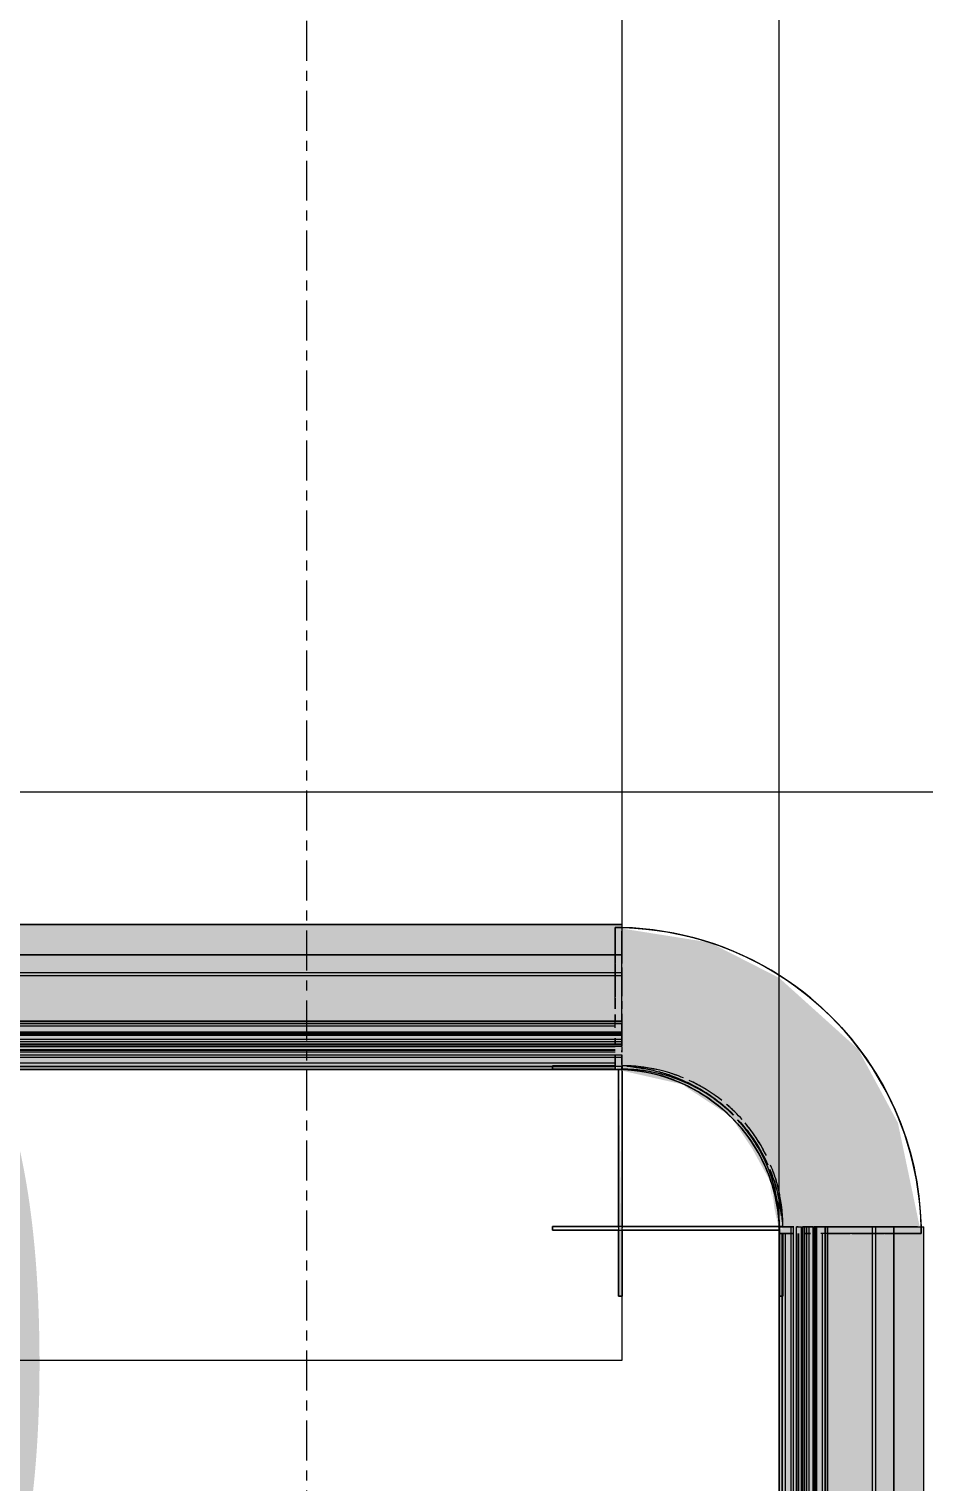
# Model space of a CAD drawing. Header units: millimetres. Extents: x -22227 to 20164, y 15335 to 61747.
# Drawn here: x -4586.8 to -4302.6, y 57240.5 to 57701.8 of the extents above; entities that cross this region are included whole.
import ezdxf

# ---------------------------------------------------------------- set-up
doc = ezdxf.new("R2010")
doc.units = ezdxf.units.MM
doc.linetypes.add('Grid Line', pattern=[22.225, 12.7, -3.175, 3.175, -3.175])
for name, color, linetype, lineweight in [('A-ANNO-DIMS', 7, 'Continuous', 9), ('A-ANNO-DIMS-170', 7, 'Continuous', 9), ('A-GENM', 7, 'Continuous', 5), ('A-WALL', 7, 'Continuous', 9), ('S-GRID', 7, 'Continuous', 9)]:
    doc.layers.add(name, color=color, linetype=linetype, lineweight=lineweight)
doc.styles.add('Arial_4', font='arial.ttf', dxfattribs={"width": 0.8, "height": 255})
doc.dimstyles.new('AK_DIM_2_0_Arial_đỏ', dxfattribs={"dimscale": 304.8, "dimtxt": 260.166147, "dimasz": 0.278871, "dimexe": 0.278871, "dimexo": 0.278871, "dimgap": 0.055774, "dimtad": 1, "dimdec": 0, "dimzin": 0, "dimdsep": 46, "dimtxsty": 'Arial_4', "dimblk1": 'OBLIQUE', "dimblk2": 'OBLIQUE', "dimsah": 1, "dimcen": 0.09, "dimadec": 0, "dimazin": 0, "dimtfac": 1, "dimtdec": 4, "dimtix": 1, "dimtmove": 0, "dimatfit": 3, "dimfxl": 1, "dimtvp": 1, "dimtolj": 1, "dimtzin": 0, "dimarcsym": 2})

# ---------------------------------------------------------------- blocks, each defined once
blk = doc.blocks.new('AK-SGS-M3-A_rvt-1-MẶT BẰNG BỐ TRÍ THIẾT BỊ')
at = {"layer": 'A-WALL', "color": 253, "true_color": 0xaaaaaa}
for p, q in [((-4398.59, 58116.94), (-4398.59, 57417.44)), ((-4348.59, 57400.54), (-4348.59, 58116.94)), ((-4398.59, 57371.12), (-4398.59, 57279)), ((-4398.59, 57279), (-4833.59, 57279))]:
    blk.add_line(p, q, dxfattribs=at)
at = {"layer": 'A-WALL', "color": 254, "true_color": 0xcccccc}
for p, q in [((-4398.59, 58116.94), (-4398.59, 57417.44)), ((-4348.59, 57400.54), (-4348.59, 58116.94)), ((-4398.59, 57299.44), (-4398.59, 57279)), ((-4398.59, 57279), (-4833.59, 57279))]:
    blk.add_line(p, q, dxfattribs=at)
at = {"layer": 'A-WALL', "color": 254, "true_color": 0xd6d6d6}
for p, q in [((-4398.59, 57415.36), (-4398.59, 57405.1)), ((-4398.59, 57403.79), (-4398.59, 57394.76)), ((-4398.59, 57393.15), (-4398.59, 57390.88)), ((-4398.59, 57389.13), (-4398.59, 57386.83)), ((-4398.59, 57376.1), (-4398.59, 57373.13)), ((-4348.59, 55997.85), (-4348.59, 57319.84))]:
    blk.add_line(p, q, dxfattribs=at)
at = {"layer": 'A-WALL', "color": 254, "true_color": 0xeaeaea}
for p, q in [((-4398.59, 57415.36), (-4398.59, 57405.79)), ((-4348.59, 55997.85), (-4348.59, 57319.84))]:
    blk.add_line(p, q, dxfattribs=at)
at = {"layer": 'A-WALL', "color": 7, "true_color": 0xf0f0f0}
for p, q in [((-4398.59, 57401.14), (-4398.59, 57395.19)), ((-4398.59, 57393.15), (-4398.59, 57390.88)), ((-4398.59, 57389.13), (-4398.59, 57386.83))]:
    blk.add_line(p, q, dxfattribs=at)
at = {"layer": 'A-WALL', "color": 9, "true_color": 0xc6c6c6}
for p, q in [((-4348.59, 57339.17), (-4348.59, 57398.62)), ((-4348.59, 57321.44), (-4348.59, 57337.43))]:
    blk.add_line(p, q, dxfattribs=at)
at = {"layer": 'A-WALL', "color": 254, "true_color": 0xe2e2e2}
for p, q in [((-4348.59, 57390.88), (-4348.59, 57398.62)), ((-4348.59, 57382.89), (-4348.59, 57390.61)), ((-4348.59, 57370.67), (-4348.59, 57382.19)), ((-4348.59, 57366.81), (-4348.59, 57369.12)), ((-4348.59, 57354.65), (-4348.59, 57364.21)), ((-4348.59, 57351.87), (-4348.59, 57354.43)), ((-4348.59, 57340.73), (-4348.59, 57350.66)), ((-4348.59, 57327.57), (-4348.59, 57332.74))]:
    blk.add_line(p, q, dxfattribs=at)
at = {"layer": 'A-WALL', "color": 254, "true_color": 0xe0e0e0}
blk.add_line((-4398.59, 57381.7), (-4398.59, 57379.53), dxfattribs=at)
at = {"layer": 'A-WALL', "color": 254, "true_color": 0xdadada}
for p, q in [((-4398.59, 57371.12), (-4398.59, 57321.2)), ((-4398.59, 57320.44), (-4398.59, 57299.44))]:
    blk.add_line(p, q, dxfattribs=at)
at = {"layer": 'A-WALL', "color": 254, "true_color": 0xe7e7e7}
blk.add_line((-4348.59, 57324.87), (-4348.59, 57326.97), dxfattribs=at)
blk = doc.blocks.new('AK_ThanhNoiGocVuong - Thanh nhôm trục góc ngoài-V79-MẶT BẰNG BỐ TRÍ THIẾT BỊ')
at = {"layer": 'A-GENM', "true_color": 0xf0f0f0, "transparency": 33554534}
for points in [[(0, -22.1), (-0.94, 51.1), (-1.1, 49.78), (-1.1, -22.1)], [(50.78, 0), (50.97, 0.67), (45.04, 22.81), (32.31, 38.69), (17.96, 47.53), (20.14, 45.52), (36.45, 33.72), (47.18, 14.15), (50, 0)], [(50, -22.1), (51.1, -22.1), (49.56, 0), (50, -1.1), (50, -19.79)]]:
    blk.add_hatch(color=7, dxfattribs=at).paths.add_polyline_path(points)
at = {"layer": 'A-GENM', "color": 254, "true_color": 0xd6d6d6}
for p, q in [((-2.2, 51.1), (-22.1, 51.1)), ((-22.1, 51.1), (-22.1, 50)), ((0, 51.1), (0, 50)), ((-22.1, 50), (-2.2, 50)), ((50, 0), (51.1, 0)), ((50, -2.2), (50, -22.1)), ((51.1, -22.1), (51.1, -2.2)), ((50, -22.1), (51.1, -22.1))]:
    blk.add_line(p, q, dxfattribs=at)
at = {"layer": 'A-GENM', "color": 7, "true_color": 0xf2f2f2}
for p, q in [((-22.1, 50), (-22.1, 51.1)), ((-2.2, 50), (-22.1, 50)), ((50, -22.1), (50, -2.2)), ((51.1, -22.1), (50, -22.1))]:
    blk.add_line(p, q, dxfattribs=at)
at = {"layer": 'A-GENM', "color": 7, "true_color": 0xf6f6f6}
for p, q in [((-22.1, 51.1), (-2.2, 51.1)), ((51.1, -2.2), (51.1, -22.1))]:
    blk.add_line(p, q, dxfattribs=at)
at = {"layer": 'A-GENM', "color": 7, "true_color": 0xf4f4f4}
for p, q in [((0, 50), (0, 51.1)), ((51.1, 0), (50, 0))]:
    blk.add_line(p, q, dxfattribs=at)
at = {"layer": 'A-GENM', "color": 253, "true_color": 0xaaaaaa}
for p, q in [((-1.1, 49.78), (-1.1, -22.1)), ((0, -22.1), (0, 49.56)), ((49.56, 0), (-22.1, 0)), ((-22.1, 0), (-22.1, -1.1)), ((-22.1, -1.1), (49.78, -1.1)), ((-1.1, -22.1), (0, -22.1))]:
    blk.add_line(p, q, dxfattribs=at)
at = {"layer": 'A-GENM', "color": 254, "true_color": 0xdcdcdc}
for p, q in [((-1.1, -0.32), (-1.1, 49.78)), ((-22.1, -1.1), (-22.1, 0)), ((-22.1, 0), (-1.1, 0)), ((-1.1, -1.1), (-22.1, -1.1)), ((-1.1, -22.1), (-1.1, -1.1)), ((0, -22.1), (-1.1, -22.1))]:
    blk.add_line(p, q, dxfattribs=at)
at = {"layer": 'A-GENM', "color": 254, "true_color": 0xe8e8e8}
for p, q in [((0, 49.56), (0, -0.34)), ((-0.1, 0), (49.56, 0)), ((49.78, -1.1), (-0.1, -1.1)), ((0, -1.1), (0, -22.1))]:
    blk.add_line(p, q, dxfattribs=at)
at = {"layer": 'A-GENM', "color": 254, "true_color": 0xd6d6d6}
for start, end in [(74.4984, 90), (360, 15.4833)]:
    blk.add_arc((0, 0), 51.1, start, end, dxfattribs=at)
at = {"layer": 'A-GENM', "color": 7, "true_color": 0xededed}
for radius, start, end in [(51.1, 76.988, 89.9757), (50, 75.4939, 80.3081), (51.1, 60, 65.0287), (51.1, 51.9414, 55.2269), (50, 48.4253, 54.3097), (51.1, 45, 49.454), (51.1, 36.5719, 39.3833), (51.1, 30.1876, 35.9681), (51.1, 26.2087, 29.0107), (50, 21.7483, 24.9713), (50, 9.6919, 14.7103), (51.1, 10.3378, 14.9155)]:
    blk.add_arc((0, 0), radius, start, end, dxfattribs=at)
at = {"layer": 'A-GENM', "color": 9, "true_color": 0xc6c6c6}
for radius, start, end in [(50, 78.5056, 90), (51.1, 67.5, 74.4984), (51.1, 51.5807, 65.2886), (51.1, 41.7004, 49.2651), (50, 22.7268, 42.7364), (51.1, 26.9159, 40.1115), (51.1, 15.4833, 22.5), (50, 0, 11.5493)]:
    blk.add_arc((0, 0), radius, start, end, dxfattribs=at)
at = {"layer": 'A-GENM', "color": 7, "true_color": 0xf0f0f0}
for start, end in [(85.7691, 90), (80.8801, 83.7646), (34.8073, 42.3992), (31.383, 34.3203), (0.8804, 9.6919)]:
    blk.add_arc((0, 0), 50, start, end, dxfattribs=at)
at = {"layer": 'A-GENM', "color": 253, "true_color": 0xaaaaaa}
for start, end in [(68.6181, 78.5056), (45, 66.1056), (11.5493, 22.5)]:
    blk.add_arc((0, 0), 50, start, end, dxfattribs=at)
at = {"layer": 'A-GENM', "color": 254, "true_color": 0xe8e8e8}
for radius, start, end in [(51.1, 69.9713, 73.2641), (50, 65.0287, 68.8683), (51.1, 15.5362, 20.0287)]:
    blk.add_arc((0, 0), radius, start, end, dxfattribs=at)
at = {"layer": 'A-GENM', "color": 254, "true_color": 0xe6e6e6}
blk.add_arc((0, 0), 51.1, 360, 10.3378, dxfattribs=at)
blk = doc.blocks.new('AK_BoGocTrong - Thanh nhôm C có chân-1889602-MẶT BẰNG BỐ TRÍ THIẾT BỊ')
at = {"layer": 'A-GENM', "true_color": 0xf0f0f0, "transparency": 33554534}
for points in [[(45, -22), (43.4, 0), (0, 0), (0, -39.24), (0, -460), (45, -459), (45, -39.24)], [(34.85, 0), (31.35, 0), (31.82, -460), (34.85, -459.15), (34.85, -2.1)], [(35.15, 0), (34.5, 0), (35.15, -2.1)], [(38.61, -2.1), (37.43, 0), (35.15, 0), (35.74, -460), (38.61, -459.44), (38.61, -5.01)]]:
    blk.add_hatch(color=7, dxfattribs=at).paths.add_polyline_path(points)
at = {"layer": 'A-GENM', "color": 9, "true_color": 0xc6c6c6}
blk.add_line((0, -413.9), (0, 0), dxfattribs=at)
at = {"layer": 'A-GENM', "color": 254, "true_color": 0xeaeaea}
for p, q in [((9.54, 0), (2.08, 0)), ((11.71, 0), (9.54, 0)), ((9.54, 0), (9.54, -2.1)), ((16.21, 0), (13.74, 0)), ((19.42, 0), (16.38, 0)), ((22.38, 0), (19.42, 0)), ((30.79, 0), (24.45, 0)), ((30.61, 0), (30.61, -2.1)), ((31.35, 0), (31.35, -2.1)), ((35.15, 0), (35.15, -2.1)), ((36.04, 0), (38.06, 0)), ((38.61, -2.1), (38.61, 0)), ((43.63, 0), (41.34, 0)), ((34.17, -413.9), (34.17, -2.1)), ((37.91, -2.1), (37.91, -413.9))]:
    blk.add_line(p, q, dxfattribs=at)
at = {"layer": 'A-GENM', "color": 254, "true_color": 0xe7e7e7}
for p, q in [((2.1, 0), (11.65, 0)), ((13.73, 0), (22.27, 0)), ((24.43, 0), (26.78, 0)), ((28.53, 0), (30.72, 0)), ((43.47, 0), (45, 0))]:
    blk.add_line(p, q, dxfattribs=at)
at = {"layer": 'A-GENM', "color": 7, "true_color": 0xececec}
for p, q in [((30.61, 0), (31.35, 0)), ((34.5, 0), (34.5, -2.1)), ((34.83, 0), (35.15, 0)), ((35.74, 0), (37.91, 0)), ((38.14, 0), (35.74, 0)), ((45, 0), (46, 0)), ((34.85, -2.1), (34.85, -413.9))]:
    blk.add_line(p, q, dxfattribs=at)
at = {"layer": 'A-GENM', "color": 7, "true_color": 0xeeeeee}
for p, q in [((34.85, 0), (34.17, 0)), ((34.85, 0), (34.85, -2.1)), ((46, 0), (44.82, 0)), ((45, 0), (46, 0)), ((46, 0), (45, 0))]:
    blk.add_line(p, q, dxfattribs=at)
at = {"layer": 'A-GENM', "color": 7, "true_color": 0xededed}
for p, q in [((34.17, -2.1), (34.17, 0)), ((34.5, 0), (34.83, 0)), ((37.91, 0), (35.74, 0)), ((38.61, 0), (37.91, 0)), ((37.91, 0), (37.91, -2.1))]:
    blk.add_line(p, q, dxfattribs=at)
at = {"layer": 'A-GENM', "color": 254, "true_color": 0xe2e2e2}
blk.add_line((41.7, 0), (43.47, 0), dxfattribs=at)
at = {"layer": 'A-GENM', "color": 254, "true_color": 0xe0e0e0}
for p, q in [((9.54, -2.1), (9.54, -413.9)), ((30.61, -2.1), (30.61, -413.9)), ((31.35, -2.1), (31.35, -413.9)), ((35.15, -2.1), (35.15, -413.9)), ((38.61, -413.9), (38.61, -2.1)), ((45, -22), (45, -2.1)), ((46, -1.6), (46, -413.9)), ((46, -1.6), (46, -413.9)), ((45, -22), (45, -413.9)), ((45, -22), (45, -413.9))]:
    blk.add_line(p, q, dxfattribs=at)
at = {"layer": 'A-GENM', "color": 254, "true_color": 0xe6e6e6}
for p, q in [((34.5, -2.1), (34.5, -413.9)), ((45, -2.1), (45, -22)), ((45, -2.1), (45, -22))]:
    blk.add_line(p, q, dxfattribs=at)
at = {"layer": 'A-GENM', "color": 254, "true_color": 0xd6d6d6}
for p, q in [((46, -1.6), (46, -413.9)), ((45, -413.9), (45, -22))]:
    blk.add_line(p, q, dxfattribs=at)
blk = doc.blocks.new('AK_BoGocTrong - Thanh nhôm C có chân-1906073-MẶT BẰNG BỐ TRÍ THIẾT BỊ')
at = {"layer": 'A-GENM', "true_color": 0xf0f0f0, "transparency": 33554534}
for points in [[(38.85, 0), (0, 0), (1.23, -1325.19), (45, -1323.59), (43.4, 0), (38.97, 0)], [(34.5, 0), (31.35, 0), (32.79, -1325.19), (34.85, -1325.19), (34.83, 0)], [(35.15, 0), (35.74, -1325.19), (38.61, -1325.19), (37.82, 0), (35.74, 0)]]:
    blk.add_hatch(color=7, dxfattribs=at).paths.add_polyline_path(points)
at = {"layer": 'A-GENM', "color": 254, "true_color": 0xe0e0e0}
for p, q in [((9.54, -2.1), (9.54, -1323.09)), ((30.61, -2.1), (30.61, -1323.09)), ((31.35, -2.1), (31.35, -1323.09)), ((35.15, -2.1), (35.15, -1323.09)), ((38.61, -1323.09), (38.61, -2.1)), ((45, -22), (45, -1303.19)), ((45, -22), (45, -1303.19)), ((45, -1305.5), (45, -1303.19)), ((45, -1323.09), (45, -1307.01)), ((11.65, -1325.19), (2.1, -1325.19)), ((22.5, -1325.19), (13.69, -1325.19)), ((30.72, -1325.19), (24.39, -1325.19)), ((38.06, -1325.19), (36.04, -1325.19))]:
    blk.add_line(p, q, dxfattribs=at)
at = {"layer": 'A-GENM', "color": 254, "true_color": 0xeaeaea}
for p, q in [((34.17, -1323.09), (34.17, -2.1)), ((37.91, -1127.86), (37.91, -1323.09)), ((9.54, -1323.09), (9.54, -1325.19)), ((30.61, -1323.09), (30.61, -1325.19)), ((31.35, -1323.09), (31.35, -1325.19)), ((35.15, -1323.09), (35.15, -1325.19)), ((38.61, -1325.19), (38.61, -1323.09)), ((31.35, -1325.19), (30.61, -1325.19)), ((35.15, -1325.19), (34.83, -1325.19)), ((37.91, -1325.19), (35.74, -1325.19)), ((35.74, -1325.19), (38.14, -1325.19)), ((46, -1325.19), (45, -1325.19))]:
    blk.add_line(p, q, dxfattribs=at)
at = {"layer": 'A-GENM', "color": 254, "true_color": 0xe6e6e6}
for p, q in [((34.5, -2.1), (34.5, -1323.09)), ((45, -1303.19), (45, -1305.5)), ((45, -1303.19), (45, -1305.5)), ((45, -1307.01), (45, -1323.09)), ((45, -1307.01), (45, -1323.09)), ((2.08, -1325.19), (9.54, -1325.19)), ((9.54, -1325.19), (11.71, -1325.19)), ((13.7, -1325.19), (16.21, -1325.19)), ((16.38, -1325.19), (22.64, -1325.19)), ((24.41, -1325.19), (30.79, -1325.19)), ((41.34, -1325.19), (43.62, -1325.19))]:
    blk.add_line(p, q, dxfattribs=at)
at = {"layer": 'A-GENM', "color": 7, "true_color": 0xececec}
for p, q in [((34.85, -2.1), (34.85, -1323.09)), ((34.5, -1323.09), (34.5, -1325.19)), ((34.83, -1325.19), (34.5, -1325.19)), ((35.74, -1325.19), (37.91, -1325.19)), ((37.91, -1325.19), (38.61, -1325.19))]:
    blk.add_line(p, q, dxfattribs=at)
at = {"layer": 'A-GENM', "color": 254, "true_color": 0xe7e7e7}
blk.add_line((46, -1.6), (46, -1323.59), dxfattribs=at)
blk.add_line((46, -1.6), (46, -1323.59), dxfattribs=at)
at = {"layer": 'A-GENM', "color": 254, "true_color": 0xe2e2e2}
blk.add_line((46, -1.6), (46, -1323.59), dxfattribs=at)
at = {"layer": 'A-GENM', "color": 254, "true_color": 0xd6d6d6}
for p, q in [((45, -1303.19), (45, -22)), ((45, -1325.19), (41.7, -1325.19))]:
    blk.add_line(p, q, dxfattribs=at)
at = {"layer": 'A-GENM', "color": 7, "true_color": 0xededed}
for p, q in [((34.17, -1325.19), (34.17, -1323.09)), ((37.91, -1323.09), (37.91, -1325.19)), ((46, -1325.19), (45, -1325.19)), ((45, -1325.19), (46, -1325.19))]:
    blk.add_line(p, q, dxfattribs=at)
at = {"layer": 'A-GENM', "color": 7, "true_color": 0xeeeeee}
for p, q in [((34.85, -1323.09), (34.85, -1325.19)), ((34.17, -1325.19), (34.85, -1325.19)), ((44.82, -1325.19), (46, -1325.19))]:
    blk.add_line(p, q, dxfattribs=at)
blk = doc.blocks.new('AK_BoGocTrongTran - Thanh nhôm C có chân-1889605-MẶT BẰNG BỐ TRÍ THIẾT BỊ')
at = {"layer": 'A-GENM', "true_color": 0xf0f0f0, "transparency": 33554534}
for points in [[(9.54, 0), (0, 0), (0, -460), (9.54, -460), (9.54, -39.24)], [(46, -3.7), (44.08, 0), (9.54, 0), (9.54, -460), (46, -460), (46, -39.24)], [(34.17, 0), (30.61, 0), (30.61, -460), (34.17, -460), (34.17, -39.24)], [(34.85, 0), (34.17, 0), (34.85, -39.24)], [(37.91, 0), (34.5, 0), (34.85, -460), (37.91, -460), (37.91, -39.24)], [(38.61, 0), (37.91, 0), (38.61, -39.24)]]:
    blk.add_hatch(color=7, dxfattribs=at).paths.add_polyline_path(points)
at = {"layer": 'A-GENM', "color": 253, "true_color": 0xaaaaaa}
for p, q in [((0, 0), (9.54, 0)), ((0, 0), (0, -413.9)), ((30.6, 0), (9.54, 0)), ((9.54, -413.9), (9.54, 0)), ((30.61, 0), (34.17, 0)), ((30.61, -413.9), (30.61, 0)), ((34.17, 0), (34.85, 0)), ((34.17, 0), (34.17, -413.9)), ((34.85, 0), (37.91, 0)), ((34.85, -413.9), (34.85, 0)), ((37.91, 0), (38.61, 0)), ((37.91, -413.9), (37.91, 0)), ((38.61, 0), (38.61, -413.9)), ((44.45, 0), (41.34, 0)), ((46, -413.9), (46, 0)), ((46, -413.9), (46, 0)), ((46, -413.9), (46, 0))]:
    blk.add_line(p, q, dxfattribs=at)
at = {"layer": 'A-GENM', "color": 254, "true_color": 0xd6d6d6}
for p, q in [((2.1, 0), (11.65, 0)), ((13.73, 0), (22.5, 0)), ((24.43, 0), (26.78, 0)), ((28.53, 0), (30.72, 0)), ((34.5, 0), (34.83, 0)), ((41.7, 0), (43.47, 0)), ((46, 0), (44.82, 0)), ((46, 0), (45, 0)), ((45, 0), (46, 0)), ((45, -2.1), (45, -413.9)), ((46, -413.9), (46, -1.6))]:
    blk.add_line(p, q, dxfattribs=at)
at = {"layer": 'A-GENM', "color": 9, "true_color": 0xc6c6c6}
for p, q in [((30.61, 0), (31.35, 0)), ((34.17, 0), (31.35, 0)), ((31.35, -413.9), (31.35, 0)), ((34.5, -413.9), (34.5, 0)), ((34.83, 0), (35.15, 0)), ((37.91, 0), (35.15, 0)), ((35.15, -413.9), (35.15, 0)), ((38.14, 0), (35.74, 0)), ((45, -413.9), (45, -2.1)), ((45, -413.9), (45, -2.1))]:
    blk.add_line(p, q, dxfattribs=at)
at = {"layer": 'A-GENM', "color": 254, "true_color": 0xe0e0e0}
for p, q in [((36.04, 0), (38.06, 0)), ((43.47, 0), (45, 0)), ((46, 0), (45, 0))]:
    blk.add_line(p, q, dxfattribs=at)
blk = doc.blocks.new('AK_BoGocTrongTran - Thanh nhôm C có chân-1906076-MẶT BẰNG BỐ TRÍ THIẾT BỊ')
at = {"layer": 'A-GENM', "true_color": 0xf0f0f0, "transparency": 33554534}
for points in [[(0, 0), (0, -1325.19), (9.54, -1325.19), (9.54, 0)], [(9.54, 0), (9.54, -1325.19), (46, -1324.39), (44.65, 0), (19.42, 0)], [(34.17, 0), (30.61, 0), (30.61, -1325.19), (34.17, -1325.19), (34.17, -2.1)], [(34.5, 0), (34.85, -1325.19), (37.91, -1325.19), (37.91, 0), (34.85, 0)]]:
    blk.add_hatch(color=7, dxfattribs=at).paths.add_polyline_path(points)
at = {"layer": 'A-GENM', "color": 253, "true_color": 0xaaaaaa}
for p, q in [((0, 0), (0, -1325.19)), ((9.54, -1325.19), (9.54, 0)), ((30.61, -1325.19), (30.61, 0)), ((34.17, 0), (34.17, -1325.19)), ((34.85, -1325.19), (34.85, 0)), ((37.91, -1325.19), (37.91, 0)), ((38.61, 0), (38.61, -1325.19)), ((46, -1322.71), (46, 0)), ((46, -1322.71), (46, 0)), ((46, -1325.19), (46, 0)), ((9.54, -1325.19), (0, -1325.19)), ((9.54, -1325.19), (30.6, -1325.19)), ((34.17, -1325.19), (30.61, -1325.19)), ((34.85, -1325.19), (34.17, -1325.19)), ((37.91, -1325.19), (34.85, -1325.19)), ((38.61, -1325.19), (37.91, -1325.19)), ((41.34, -1325.19), (44.82, -1325.19))]:
    blk.add_line(p, q, dxfattribs=at)
at = {"layer": 'A-GENM', "color": 9, "true_color": 0xc6c6c6}
for p, q in [((31.35, -1325.19), (31.35, 0)), ((34.5, -1325.19), (34.5, 0)), ((35.15, -1325.19), (35.15, 0)), ((45, -1323.09), (45, -2.1)), ((45, -1323.09), (45, -2.1)), ((30.72, -1325.19), (0, -1325.19)), ((31.35, -1325.19), (30.61, -1325.19)), ((30.79, -1325.19), (34.31, -1325.19)), ((31.35, -1325.19), (34.17, -1325.19)), ((35.15, -1325.19), (34.83, -1325.19)), ((35.15, -1325.19), (37.91, -1325.19)), ((35.74, -1325.19), (38.14, -1325.19))]:
    blk.add_line(p, q, dxfattribs=at)
at = {"layer": 'A-GENM', "color": 254, "true_color": 0xd6d6d6}
for p, q in [((46, -1325.19), (46, 0)), ((45, -2.1), (45, -1323.09)), ((34.83, -1325.19), (34.5, -1325.19)), ((45, -1325.19), (41.7, -1325.19)), ((44.82, -1325.19), (46, -1325.19)), ((45, -1325.19), (46, -1325.19)), ((46, -1325.19), (45, -1325.19))]:
    blk.add_line(p, q, dxfattribs=at)
at = {"layer": 'A-GENM', "color": 254, "true_color": 0xe0e0e0}
for p, q in [((38.06, -1325.19), (36.04, -1325.19)), ((45, -1325.19), (46, -1325.19))]:
    blk.add_line(p, q, dxfattribs=at)
blk = doc.blocks.new('AK_MiengBoGocNgoai - Miếng bo góc ngoài-V83-MẶT BẰNG BỐ TRÍ THIẾT BỊ')
at = {"layer": 'A-GENM', "true_color": 0xf0f0f0, "transparency": 33554534}
h = blk.add_hatch(color=7, dxfattribs=at)
h.paths.add_polyline_path([(2.77, -52.2), (45, -52.2), (37.62, -17.02), (24.98, 6.39), (-0.1, 29), (1.53, -52.2), (2.5, -52.2)])
h.paths.add_polyline_path([(-3.91, -30.55), (-4.96, -27.19), (-3.98, -30.44)])
h.paths.add_polyline_path([(-12.24, -16.3), (-17.69, -11.31), (-12.59, -16.03)])
h.paths.add_polyline_path([(-41.62, -1.1), (-45.42, 0.19), (-50.1, 2.71), (-50.1, 44.67), (-52.2, 45), (-50.45, 0.65), (-41.65, -1.1)])
blk.add_hatch(color=7, dxfattribs=at).paths.add_polyline_path([(-0.1, -43.97), (-1.19, 29.56), (-22.16, 40.24), (-50.1, 43.82), (-48.99, 0.9), (-25.18, -5.65), (-18.5, -10.77), (-11.46, -17.47), (-0.6, -36.54), (-0.56, -41.65)])
h = blk.add_hatch(color=7, dxfattribs=at)
h.paths.add_polyline_path([(0.9, -52.2), (0.65, -50.45), (0.06, -52.2)])
h.paths.add_polyline_path([(-3.92, -30.7), (-5.59, -28.04), (-5.7, -28.04)])
h.paths.add_polyline_path([(-40.23, -1.94), (-44.61, -0.51), (-41.65, -1.66)])
h = blk.add_hatch(color=7, dxfattribs=at)
h.paths.add_polyline_path([(-2.1, -41.65), (-2.82, -35.85), (-2.75, -38.4)])
h.paths.add_polyline_path([(-13.55, -16.28), (-18.59, -12.01), (-32.06, -3.57), (-29.71, -5.65), (-13.57, -16.27)])
h = blk.add_hatch(color=7, dxfattribs=at)
h.paths.add_polyline_path([(-0.1, -50), (-1.95, -40.18), (-1.6, -44.18), (-0.33, -50)])
h.paths.add_polyline_path([(-1.95, -40.18), (-3.05, -31.84), (-3.54, -32.22), (-2.1, -39.45)])
h.paths.add_polyline_path([(-13.55, -16.28), (-24.34, -8.06), (-13.64, -16.15)])
h.paths.add_polyline_path([(-3.97, -32.22), (-5.7, -28.04), (-4.88, -30.87)])
at = {"layer": 'A-GENM', "color": 254, "true_color": 0xe6e6e6}
for p, q in [((-52.2, 45), (-52.2, 36.32)), ((-52.2, 36.27), (-52.2, 34.23)), ((-52.2, 33.35), (-52.2, 26.34)), ((-52.2, 26.3), (-52.2, 23.35)), ((-52.2, 22.5), (-52.2, 19.14)), ((-52.2, 17.32), (-52.2, 15.12)), ((-52.2, 4.23), (-52.2, 2.26)), ((2.26, -52.2), (4.25, -52.2)), ((15.12, -52.2), (17.36, -52.2)), ((17.37, -52.2), (22.5, -52.2)), ((23.37, -52.2), (26.34, -52.2)), ((26.35, -52.2), (33.35, -52.2)), ((34.25, -52.2), (45, -52.2))]:
    blk.add_line(p, q, dxfattribs=at)
at = {"layer": 'A-GENM', "color": 254, "true_color": 0xd6d6d6}
for p, q in [((-52.2, 36.32), (-52.2, 45)), ((-52.2, 33.61), (-52.2, 36.27)), ((-52.2, 26.35), (-52.2, 33.34)), ((-52.2, 23), (-52.2, 26.31)), ((-52.2, 19.13), (-52.2, 22.45)), ((-52.2, 15.17), (-52.2, 17.34)), ((-52.2, 2.5), (-52.2, 4.2)), ((4.21, -52.2), (1, -52.2)), ((17.37, -52.2), (15.17, -52.2)), ((22.45, -52.2), (17.38, -52.2)), ((26.35, -52.2), (23, -52.2)), ((33.34, -52.2), (26.36, -52.2)), ((45, -52.2), (33.61, -52.2))]:
    blk.add_line(p, q, dxfattribs=at)
at = {"layer": 'A-GENM', "color": 254, "true_color": 0xeaeaea}
for p, q in [((-52.2, 9.84), (-52.2, 7.75)), ((-52.2, 0), (-52.2, 1)), ((1, -52.2), (0, -52.2)), ((7.75, -52.2), (9.86, -52.2))]:
    blk.add_line(p, q, dxfattribs=at)
at = {"layer": 'A-GENM', "color": 254, "true_color": 0xe0e0e0}
for p, q in [((-52.2, 7.83), (-52.2, 9.84)), ((-52.2, 1), (-52.2, 2.5)), ((9.86, -52.2), (7.83, -52.2))]:
    blk.add_line(p, q, dxfattribs=at)
at = {"layer": 'A-GENM', "color": 7, "true_color": 0xeeeeee}
for p, q in [((-52.2, 1.53), (-52.2, 0)), ((0, -52.2), (1.53, -52.2))]:
    blk.add_line(p, q, dxfattribs=at)
at = {"layer": 'A-GENM', "color": 254, "true_color": 0xe6e6e6}
for start, end in [(88.7415, 90), (360, 1.2585)]:
    blk.add_arc((-52.2, -52.2), 97.2, start, end, dxfattribs=at)
at = {"layer": 'A-GENM', "color": 254, "true_color": 0xd6d6d6}
for start, end in [(88.7415, 90), (1.2585, 57.3432), (360, 1.2585)]:
    blk.add_arc((-52.2, -52.2), 97.2, start, end, dxfattribs=at)
at = {"layer": 'A-GENM', "color": 254, "true_color": 0xe2e2e2}
for radius, start, end in [(97.2, 57.3432, 88.7415), (53.2, 76.5192, 85.9443), (53.2, 67.5, 70.0501), (53.2, 25.5591, 42.6654), (53.2, 6.1117, 13.4808)]:
    blk.add_arc((-52.2, -52.2), radius, start, end, dxfattribs=at)
at = {"layer": 'A-GENM', "color": 254, "true_color": 0xdadada}
for radius, start, end in [(97.2, 57.3432, 88.7415), (52.2, 78.7206, 87.522), (53.2, 70.0501, 74.7424), (53.2, 45, 64.3197), (52.2, 22.5, 45), (53.2, 15.3753, 22.5), (52.2, 2.478, 11.8835)]:
    blk.add_arc((-52.2, -52.2), radius, start, end, dxfattribs=at)
at = {"layer": 'A-GENM', "color": 9, "true_color": 0xc6c6c6}
blk.add_arc((-52.2, -52.2), 97.2, 1.2585, 57.3432, dxfattribs=at)
at = {"layer": 'A-GENM', "color": 254, "true_color": 0xcccccc}
for start, end in [(45, 78.1165), (11.8835, 22.5)]:
    blk.add_arc((-52.2, -52.2), 52.2, start, end, dxfattribs=at)
blk = doc.blocks.new('AK_MiengBoGocNgoai - Miếng bo góc ngoài-V84-MẶT BẰNG BỐ TRÍ THIẾT BỊ')
at = {"layer": 'A-GENM', "true_color": 0xf0f0f0, "transparency": 33554534}
blk.add_hatch(color=7, dxfattribs=at).paths.add_polyline_path([(10.16, 52.2), (45, 52.2), (37.62, 17.02), (24.98, -6.39), (-0.54, -29.22), (-22.16, -40.24), (-52.2, -45), (-51.7, 0.1), (-27.19, 5.65), (-15.29, 15.29), (-3.97, 32.22), (-3.18, 30.45), (-1.6, 44.18), (1.53, 52.2), (7.99, 52.2)])
at = {"layer": 'A-GENM', "color": 9, "true_color": 0xc6c6c6}
for p, q in [((4.25, 52.2), (0, 52.2)), ((17.36, 52.2), (15.12, 52.2)), ((26.34, 52.2), (17.37, 52.2)), ((45, 52.2), (26.35, 52.2)), ((-52.2, 0), (-52.2, -4.23)), ((-52.2, -15.12), (-52.2, -17.32)), ((-52.2, -19.14), (-52.2, -26.3)), ((-52.2, -26.34), (-52.2, -36.27)), ((-52.2, -36.32), (-52.2, -45))]:
    blk.add_line(p, q, dxfattribs=at)
at = {"layer": 'A-GENM', "color": 254, "true_color": 0xe0e0e0}
for p, q in [((0, 52.2), (1, 52.2)), ((7.83, 52.2), (9.86, 52.2)), ((-52.2, -2.5), (-52.2, -1)), ((-52.2, -9.84), (-52.2, -7.83))]:
    blk.add_line(p, q, dxfattribs=at)
at = {"layer": 'A-GENM', "color": 254, "true_color": 0xd6d6d6}
for p, q in [((1, 52.2), (4.21, 52.2)), ((9.86, 52.2), (7.75, 52.2)), ((15.12, 52.2), (13.18, 52.2)), ((15.17, 52.2), (17.37, 52.2)), ((17.38, 52.2), (22.45, 52.2)), ((23, 52.2), (26.35, 52.2)), ((26.36, 52.2), (33.34, 52.2)), ((33.61, 52.2), (45, 52.2)), ((-52.2, -1), (-52.2, 0)), ((-52.2, -4.2), (-52.2, -2.5)), ((-52.2, -7.75), (-52.2, -9.84)), ((-52.2, -13.18), (-52.2, -15.12)), ((-52.2, -17.34), (-52.2, -15.17)), ((-52.2, -22.45), (-52.2, -19.13)), ((-52.2, -26.31), (-52.2, -23)), ((-52.2, -33.34), (-52.2, -26.35)), ((-52.2, -36.27), (-52.2, -33.61)), ((-52.2, -45), (-52.2, -36.32))]:
    blk.add_line(p, q, dxfattribs=at)
at = {"layer": 'A-GENM', "color": 253, "true_color": 0xaaaaaa, "flags": 128}
blk.add_lwpolyline([(-52.2, 0), (-50.11, 0.04), (-48.03, 0.17), (-45.95, 0.38), (-43.88, 0.67), (-41.83, 1.04), (-39.79, 1.5), (-37.77, 2.03), (-35.78, 2.65), (-33.81, 3.35), (-31.87, 4.12), (-29.97, 4.97), (-28.1, 5.9), (-26.26, 6.9), (-24.47, 7.97), (-22.73, 9.12), (-21.03, 10.33), (-19.38, 11.61), (-17.78, 12.96), (-16.24, 14.36), (-14.75, 15.83), (-13.33, 17.36), (-11.97, 18.94), (-10.67, 20.58), (-9.44, 22.26), (-8.28, 24), (-7.18, 25.78), (-6.16, 27.6), (-5.21, 29.46), (-4.34, 31.35), (-3.55, 33.28), (-2.83, 35.25), (-2.19, 37.23), (-1.63, 39.25), (-1.16, 41.28), (-0.76, 43.33), (-0.45, 45.39), (-0.22, 47.47), (-0.07, 49.55), (0, 51.64), (0, 52.2)], dxfattribs=at)
at = {"layer": 'A-GENM', "color": 253, "true_color": 0xaaaaaa}
for radius, start, end in [(52.2, 270, 359.4337), (97.2, 270, 358.7415), (53.2, 337.5, 344.6247), (53.2, 295.6803, 315), (53.2, 285.2576, 289.9499)]:
    blk.add_arc((-52.2, 52.2), radius, start, end, dxfattribs=at)
at = {"layer": 'A-GENM', "color": 9, "true_color": 0xc6c6c6}
for radius, start, end in [(97.2, 358.7415, 0), (97.2, 271.2585, 358.7415), (53.2, 344.6247, 355.9443), (53.2, 317.3346, 335.8221), (53.2, 276.1117, 285.2576), (53.2, 289.9499, 295.6803)]:
    blk.add_arc((-52.2, 52.2), radius, start, end, dxfattribs=at)
at = {"layer": 'A-GENM', "color": 254, "true_color": 0xd6d6d6}
for radius, start, end in [(97.2, 358.7415, 0), (53.2, 270, 272.3209), (97.2, 270, 271.2585)]:
    blk.add_arc((-52.2, 52.2), radius, start, end, dxfattribs=at)
blk = doc.blocks.new('AK_NepV - AK_NepV-1889604-MẶT BẰNG BỐ TRÍ THIẾT BỊ')
at = {"layer": 'A-GENM', "color": 254, "true_color": 0xeaeaea}
for p, q in [((-29.7, 460), (-28.7, 460)), ((-28.7, 460), (-22.75, 460)), ((-20.71, 460), (-18.45, 460)), ((-16.69, 460), (-14.39, 460)), ((-13.62, 457.9), (-13.62, 46.1)), ((-6.15, 460), (-5.29, 460)), ((-2.83, 460), (-1, 460)), ((-1, 460), (0, 460)), ((0, 438), (0, 46.1))]:
    blk.add_line(p, q, dxfattribs=at)
at = {"layer": 'A-GENM', "color": 254, "true_color": 0xe6e6e6}
for p, q in [((-29.7, 460), (-29.7, 457.9)), ((-28.7, 460), (-28.7, 457.9)), ((-7.78, 457.9), (-7.78, 46.1)), ((-5.04, 457.9), (-5.04, 46.1)), ((-3.54, 457.9), (-3.54, 46.1)), ((-2.83, 460), (-2.83, 457.9)), ((-1, 457.9), (-1, 46.1))]:
    blk.add_line(p, q, dxfattribs=at)
at = {"layer": 'A-GENM', "color": 254, "true_color": 0xd6d6d6}
for p, q in [((-29.7, 457.9), (-29.7, 46.1)), ((-28.7, 457.9), (-28.7, 46.1)), ((-6.15, 457.9), (-6.15, 46.1)), ((-5.29, 457.9), (-5.29, 46.1)), ((-4.47, 457.9), (-4.47, 46.1)), ((-2.83, 457.9), (-2.83, 132.52)), ((-1, 457.9), (-1, 46.1))]:
    blk.add_line(p, q, dxfattribs=at)
at = {"layer": 'A-GENM', "color": 7, "true_color": 0xf0f0f0}
for p, q in [((-22.75, 460), (-28.7, 460)), ((-18.45, 460), (-20.71, 460)), ((-14.39, 460), (-16.69, 460)), ((-12.8, 460), (-13.62, 460)), ((-12.8, 457.9), (-12.8, 46.1)), ((-10.69, 457.9), (-10.69, 46.1)), ((-10.31, 460), (-10.31, 457.9)), ((-8.49, 457.9), (-8.49, 46.1)), ((-4.47, 460), (-5.04, 460))]:
    blk.add_line(p, q, dxfattribs=at)
at = {"layer": 'A-GENM', "color": 7, "true_color": 0xededed}
for p, q in [((-13.62, 460), (-13.62, 457.9)), ((-3.54, 460), (-3.54, 457.9))]:
    blk.add_line(p, q, dxfattribs=at)
at = {"layer": 'A-GENM', "color": 7, "true_color": 0xf1f1f1}
for p, q in [((-10.69, 460), (-10.69, 457.9)), ((-10.31, 460), (-8.49, 460)), ((-10.31, 457.9), (-10.31, 276.1)), ((-9.9, 460), (-9.9, 457.9)), ((-9.9, 457.9), (-9.9, 46.1)), ((-8.49, 460), (-8.49, 457.9)), ((-10.31, 275.68), (-10.31, 46.1))]:
    blk.add_line(p, q, dxfattribs=at)
at = {"layer": 'A-GENM', "color": 7, "true_color": 0xeeeeee}
blk.add_line((-10.39, 460), (-10.39, 457.9), dxfattribs=at)
at = {"layer": 'A-GENM', "color": 7, "true_color": 0xececec}
for p, q in [((-10.39, 457.9), (-10.39, 46.1)), ((-7.78, 460), (-7.78, 457.9)), ((-5.29, 460), (-4.47, 460)), ((0, 457.9), (0, 438))]:
    blk.add_line(p, q, dxfattribs=at)
at = {"layer": 'A-GENM', "color": 7, "true_color": 0xf3f3f3}
blk.add_line((0, 438), (0, 457.9), dxfattribs=at)
at = {"layer": 'A-GENM', "color": 7, "true_color": 0xf2f2f2}
blk.add_line((0, 46.1), (0, 438), dxfattribs=at)
blk = doc.blocks.new('AK_NepV - AK_NepV-1906075-MẶT BẰNG BỐ TRÍ THIẾT BỊ')
at = {"layer": 'A-GENM', "color": 254, "true_color": 0xd6d6d6}
for p, q in [((-28.7, 1323.09), (-28.7, 2.1)), ((-6.15, 1323.09), (-6.15, 2.1)), ((-5.29, 1323.09), (-5.29, 2.1)), ((-4.47, 1323.09), (-4.47, 2.1)), ((-2.83, 1323.09), (-2.83, 2.1)), ((-1, 1323.09), (-1, 2.1)), ((-29.7, 552.61), (-29.7, 2.1))]:
    blk.add_line(p, q, dxfattribs=at)
at = {"layer": 'A-GENM', "color": 254, "true_color": 0xeaeaea}
for p, q in [((-13.62, 1323.09), (-13.62, 2.1)), ((0, 1303.19), (0, 22)), ((-4.47, 0), (-5.29, 0)), ((-1, 0), (-2.83, 0)), ((0, 0), (-1, 0))]:
    blk.add_line(p, q, dxfattribs=at)
at = {"layer": 'A-GENM', "color": 7, "true_color": 0xf0f0f0}
for p, q in [((-12.8, 1323.09), (-12.8, 2.1)), ((-10.69, 1323.09), (-10.69, 2.1)), ((-8.49, 1323.09), (-8.49, 2.1)), ((-13.62, 0), (-12.8, 0)), ((-10.31, 2.1), (-10.31, 0))]:
    blk.add_line(p, q, dxfattribs=at)
at = {"layer": 'A-GENM', "color": 7, "true_color": 0xececec}
for p, q in [((-10.39, 1323.09), (-10.39, 2.1)), ((0, 22), (0, 19.69)), ((0, 18.18), (0, 2.1)), ((-7.78, 2.1), (-7.78, 0))]:
    blk.add_line(p, q, dxfattribs=at)
at = {"layer": 'A-GENM', "color": 7, "true_color": 0xf1f1f1}
for p, q in [((-10.31, 1323.09), (-10.31, 2.1)), ((-9.9, 1323.09), (-9.9, 2.1)), ((-10.69, 2.1), (-10.69, 0)), ((-8.49, 0), (-10.31, 0)), ((-9.9, 2.1), (-9.9, 0)), ((-8.49, 2.1), (-8.49, 0))]:
    blk.add_line(p, q, dxfattribs=at)
at = {"layer": 'A-GENM', "color": 254, "true_color": 0xe6e6e6}
for p, q in [((-7.78, 1323.09), (-7.78, 2.1)), ((-5.04, 1323.09), (-5.04, 2.1)), ((-3.54, 1323.09), (-3.54, 2.1)), ((-1, 1323.09), (-1, 2.1)), ((-29.7, 2.1), (-29.7, 0)), ((-28.7, 0), (-29.7, 0)), ((-28.7, 2.1), (-28.7, 0)), ((-22.5, 0), (-28.7, 0)), ((-14.39, 0), (-20.75, 0)), ((-6.15, 2.1), (-6.15, 0.02)), ((-5.29, 0), (-6.15, 0)), ((-4.47, 2.1), (-4.47, 0)), ((-2.83, 2.1), (-2.83, 0))]:
    blk.add_line(p, q, dxfattribs=at)
at = {"layer": 'A-GENM', "color": 7, "true_color": 0xf2f2f2}
blk.add_line((0, 22), (0, 1303.19), dxfattribs=at)
at = {"layer": 'A-GENM', "color": 7, "true_color": 0xf3f3f3}
for p, q in [((0, 19.69), (0, 22)), ((0, 2.1), (0, 18.18))]:
    blk.add_line(p, q, dxfattribs=at)
at = {"layer": 'A-GENM', "color": 7, "true_color": 0xededed}
for p, q in [((-28.7, 0), (-22.5, 0)), ((-20.75, 0), (-14.39, 0)), ((-13.62, 2.1), (-13.62, 0)), ((-3.54, 2.1), (-3.54, 0))]:
    blk.add_line(p, q, dxfattribs=at)
at = {"layer": 'A-GENM', "color": 7, "true_color": 0xeeeeee}
for p, q in [((-10.39, 2.1), (-10.39, 0)), ((-5.04, 0), (-4.47, 0))]:
    blk.add_line(p, q, dxfattribs=at)
blk = doc.blocks.new('AK-SGS-M3-Hrvt_rvt-1-MẶT BẰNG BỐ TRÍ THIẾT BỊ')
at = {"layer": 'A-GENM', "color": 253, "lineweight": 5, "true_color": 0xaaaaaa}
for name, p, rotation in [('AK_BoGocTrong - Thanh nhôm C có chân-1889602-MẶT BẰNG BỐ TRÍ THIẾT BỊ', (-4398.59, 57417.44), 269.9999999999995), ('AK_BoGocTrongTran - Thanh nhôm C có chân-1889605-MẶT BẰNG BỐ TRÍ THIẾT BỊ', (-4398.59, 57417.44), 269.9999999999993), ('AK_NepV - AK_NepV-1889604-MẶT BẰNG BỐ TRÍ THIẾT BỊ', (-4858.59, 57372.44), 269.9999999999995), ('AK_BoGocTrong - Thanh nhôm C có chân-1906073-MẶT BẰNG BỐ TRÍ THIẾT BỊ', (-4302.59, 55996.25), 180), ('AK_BoGocTrongTran - Thanh nhôm C có chân-1906076-MẶT BẰNG BỐ TRÍ THIẾT BỊ', (-4302.59, 55996.25), 180), ('AK_NepV - AK_NepV-1906075-MẶT BẰNG BỐ TRÍ THIẾT BỊ', (-4347.59, 57321.44), 180)]:
    blk.add_blockref(name, p, dxfattribs=dict(at, rotation=rotation))
for name, p in [('AK_MiengBoGocNgoai - Miếng bo góc ngoài-V83-MẶT BẰNG BỐ TRÍ THIẾT BỊ', (-4348.49, 57371.54)), ('AK_ThanhNoiGocVuong - Thanh nhôm trục góc ngoài-V79-MẶT BẰNG BỐ TRÍ THIẾT BỊ', (-4398.49, 57321.54))]:
    blk.add_blockref(name, p, dxfattribs=at)
at = {"layer": 'A-GENM', "color": 253, "lineweight": 5, "true_color": 0xaaaaaa, "extrusion": (0, 0, -1), "rotation": 180}
blk.add_blockref('AK_MiengBoGocNgoai - Miếng bo góc ngoài-V84-MẶT BẰNG BỐ TRÍ THIẾT BỊ', (4348.49, 57371.54), dxfattribs=at)
blk = doc.blocks.new('DIMBLOCK15-MẶT BẰNG BỐ TRÍ THIẾT BỊ')
at = {"layer": 'A-ANNO-DIMS-170', "color": 1, "true_color": 0xff0000}
for p, q in [((-3944.4, 58116.94), (-3986.9, 58159.44)), ((-3944.4, 58116.94), (-4263.59, 58116.94)), ((-3944.4, 57459.54), (-3944.4, 58116.94)), ((-3944.4, 58116.94), (-3901.9, 58074.44)), ((-3944.4, 58116.94), (-3859.4, 58116.94)), ((-3944.4, 57459.54), (-3986.9, 57502.04)), ((-3944.4, 57459.54), (-5193.73, 57459.54)), ((-3944.4, 57459.54), (-3901.9, 57417.04)), ((-3944.4, 57459.54), (-3859.4, 57459.54))]:
    blk.add_line(p, q, dxfattribs=at)
at = {"layer": 'A-ANNO-DIMS-170', "color": 0, "insert": (-4292.44, 57554.09), "char_height": 255, "width": 561.9589, "attachment_point": 1, "rotation": 90, "line_spacing_factor": 0.941778, "style": 'Arial_4'}
blk.add_mtext('657', dxfattribs=at)
blk = doc.blocks.new('_Oblique')
at = {"color": 0, "linetype": 'ByBlock', "lineweight": -2}
blk.add_line((-0.5, -0.5), (0.5, 0.5), dxfattribs=at)
blk = doc.blocks.new('DIMBLOCK16-MẶT BẰNG BỐ TRÍ THIẾT BỊ')
at = {"layer": 'A-ANNO-DIMS-170', "color": 1, "true_color": 0xff0000}
for p, q in [((-4348.59, 57057.29), (-4348.59, 58031.94)), ((-5278.73, 57057.29), (-5278.73, 57374.54)), ((-5278.73, 57057.29), (-5236.23, 57099.79)), ((-4348.59, 57057.29), (-4306.09, 57099.79)), ((-5278.73, 57057.29), (-5321.23, 57014.79)), ((-5278.73, 57057.29), (-4348.59, 57057.29)), ((-5278.73, 57057.29), (-5278.73, 56972.29)), ((-4348.59, 57057.29), (-4391.09, 57014.79)), ((-4348.59, 57057.29), (-4348.59, 56972.29))]:
    blk.add_line(p, q, dxfattribs=at)
at = {"layer": 'A-ANNO-DIMS-170', "color": 0, "insert": (-5047.81, 57405.34), "char_height": 255, "width": 561.9589, "attachment_point": 1, "line_spacing_factor": 0.941778, "style": 'Arial_4'}
blk.add_mtext('930', dxfattribs=at)

msp = doc.modelspace()

# ---------------------------------------------------------------- linework, layer by layer
at = {"layer": 'S-GRID', "linetype": 'Grid Line'}
msp.add_line((-4498.59, 15797.66), (-4498.59, 59870.47), dxfattribs=at)

# ---------------------------------------------------------------- block references
at = {"lineweight": 5}
for name in ['AK-SGS-M3-Hrvt_rvt-1-MẶT BẰNG BỐ TRÍ THIẾT BỊ', 'AK-SGS-M3-A_rvt-1-MẶT BẰNG BỐ TRÍ THIẾT BỊ']:
    msp.add_blockref(name, (0, 0), dxfattribs=at)

# ---------------------------------------------------------------- dimensions: what is measured, and where the dimension line sits
at = {"layer": 'A-ANNO-DIMS', "color": 1, "true_color": 0xff0000}
dim = msp.add_linear_dim(base=(-3944.4, 58116.94), p1=(-5278.73, 57459.54), p2=(-4348.59, 58116.94), angle=90, dimstyle='AK_DIM_2_0_Arial_đỏ', override={"dimpost": '<>', "dimfxl": 1139.005192}, dxfattribs=at)
dim.commit()
dim.dimension.update_dxf_attribs({"geometry": 'DIMBLOCK15-MẶT BẰNG BỐ TRÍ THIẾT BỊ', "text_midpoint": (-4091.59, 57788.24)})
dim = msp.add_linear_dim(base=(-4348.59, 57057.29), p1=(-5278.73, 57459.54), p2=(-4348.59, 58116.94), dimstyle='AK_DIM_2_0_Arial_đỏ', override={"dimpost": '<>', "dimfxl": 1139.005192}, dxfattribs=at)
dim.commit()
dim.dimension.update_dxf_attribs({"geometry": 'DIMBLOCK16-MẶT BẰNG BỐ TRÍ THIẾT BỊ', "text_midpoint": (-4813.66, 57204.57)})

doc.saveas('drawing.dxf')
